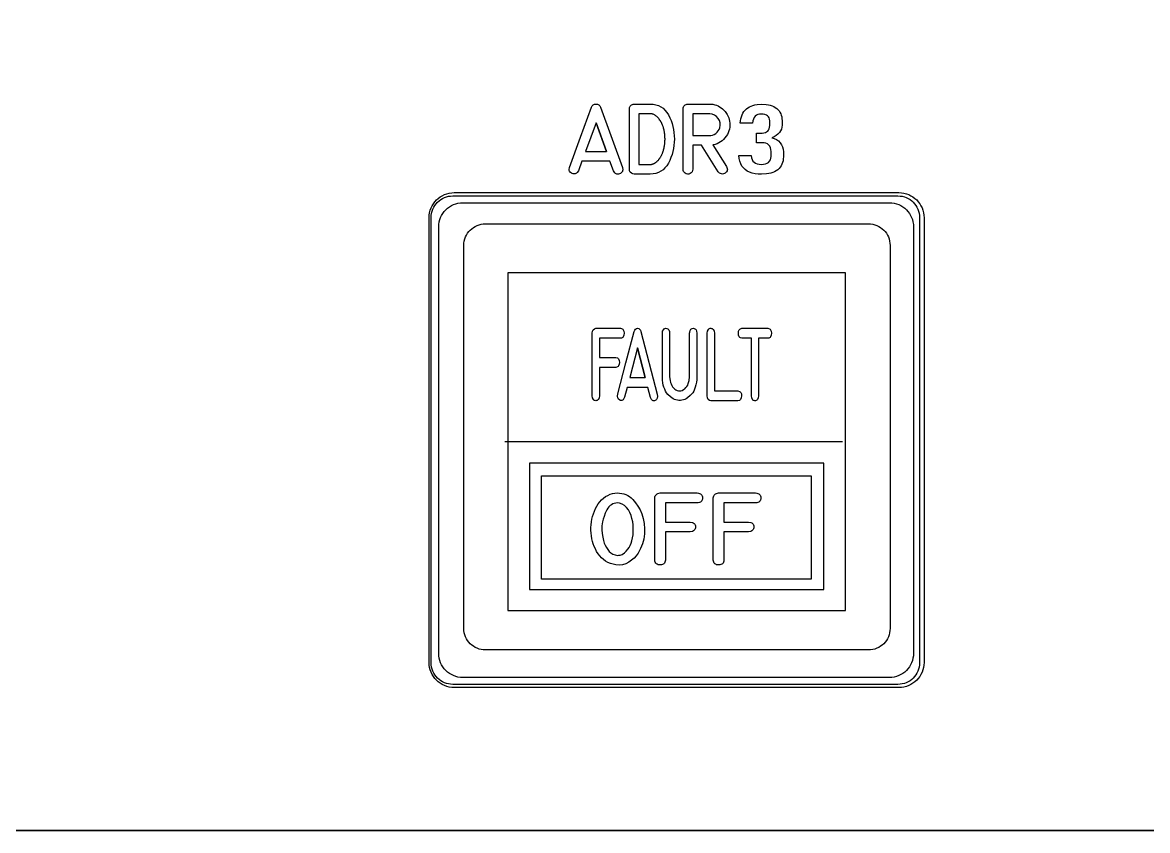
# Model space of a CAD drawing. Extents: x 214 to 359, y 82 to 686.
# Drawn here: x 256.1 to 309.4, y 488.4 to 526.7 of the extents above; entities that cross this region are included whole.
import ezdxf

# ---------------------------------------------------------------- set-up
doc = ezdxf.new("R2010")
doc.units = 0
for name, color, linetype in [('_BACKPANEL', 5, 'CONTINUOUS'), ('_ENGRAVING', 105, 'CONTINUOUS'), ('_LABELS', 30, 'CONTINUOUS'), ('_TOPLAYER', 1, 'CONTINUOUS')]:
    doc.layers.add(name, color=color, linetype=linetype)

msp = doc.modelspace()

# ---------------------------------------------------------------- linework, layer by layer
at = {"layer": '_BACKPANEL'}
for points in [[(214.375, 621.401), (214.375, 616.651), (214.375, 607.151), (214.375, 597.651), (214.375, 578.651), (214.375, 497.901), (214.375, 488.401), (359.375, 488.401), (359.375, 497.901), (359.375, 578.651), (359.375, 597.651), (359.375, 607.151), (359.375, 616.651), (359.375, 621.401)], [(276.513, 518.476), (297.608, 518.476), (297.714, 518.47), (297.816, 518.455), (297.915, 518.43), (298.009, 518.395), (298.099, 518.352), (298.184, 518.301), (298.263, 518.242), (298.336, 518.175), (298.402, 518.102), (298.461, 518.023), (298.512, 517.939), (298.555, 517.849), (298.59, 517.754), (298.615, 517.656), (298.63, 517.553), (298.636, 517.448), (298.636, 496.353), (298.63, 496.248), (298.615, 496.145), (298.59, 496.047), (298.555, 495.952), (298.512, 495.863), (298.461, 495.778), (298.402, 495.699), (298.336, 495.626), (298.263, 495.56), (298.184, 495.501), (298.099, 495.449), (298.009, 495.406), (297.915, 495.372), (297.816, 495.346), (297.714, 495.331), (297.608, 495.326), (276.513, 495.326), (276.408, 495.331), (276.305, 495.346), (276.207, 495.372), (276.112, 495.406), (276.023, 495.449), (275.938, 495.501), (275.859, 495.56), (275.786, 495.626), (275.72, 495.699), (275.661, 495.778), (275.609, 495.863), (275.566, 495.952), (275.532, 496.047), (275.507, 496.145), (275.491, 496.248), (275.486, 496.353), (275.486, 517.448), (275.491, 517.553), (275.507, 517.656), (275.532, 517.754), (275.566, 517.849), (275.609, 517.939), (275.661, 518.023), (275.72, 518.102), (275.786, 518.175), (275.859, 518.242), (275.938, 518.301), (276.023, 518.352), (276.112, 518.395), (276.207, 518.43), (276.305, 518.455), (276.408, 518.47)]]:
    msp.add_lwpolyline(points, close=True, dxfattribs=at)
at = {"layer": '_ENGRAVING'}
for points in [[(282.045, 519.823), (282.566, 521.252), (283.089, 522.68), (283.123, 522.745), (283.17, 522.791), (283.229, 522.82), (283.303, 522.829), (283.376, 522.821), (283.436, 522.793), (283.483, 522.746), (283.517, 522.68), (284.56, 519.815), (284.57, 519.711), (284.563, 519.666), (284.55, 519.627), (284.528, 519.593), (284.5, 519.563), (284.464, 519.539), (284.42, 519.52), (284.374, 519.508), (284.331, 519.504), (284.291, 519.508), (284.253, 519.521), (284.218, 519.542), (284.186, 519.572), (284.129, 519.656), (283.961, 520.12), (282.636, 520.12), (282.473, 519.667), (282.415, 519.583), (282.382, 519.553), (282.347, 519.532), (282.308, 519.519), (282.267, 519.516), (282.223, 519.52), (282.177, 519.534), (282.133, 519.554), (282.097, 519.578), (282.068, 519.607), (282.048, 519.641), (282.035, 519.68), (282.031, 519.723)], [(285.108, 522.829), (285.875, 522.829), (286.013, 522.821), (286.142, 522.797), (286.263, 522.757), (286.374, 522.7), (286.477, 522.627), (286.57, 522.538), (286.655, 522.432), (286.73, 522.311), (286.797, 522.18), (286.855, 522.045), (286.904, 521.907), (286.944, 521.766), (286.975, 521.622), (286.997, 521.475), (287.011, 521.324), (287.015, 521.17), (287.011, 521.016), (286.997, 520.865), (286.975, 520.718), (286.944, 520.573), (286.904, 520.432), (286.854, 520.295), (286.796, 520.16), (286.73, 520.029), (286.654, 519.907), (286.569, 519.802), (286.476, 519.713), (286.373, 519.64), (286.262, 519.583), (286.142, 519.543), (286.013, 519.518), (285.875, 519.51), (285.108, 519.51), (285.112, 519.51), (285.108, 519.51), (285.05, 519.52), (284.976, 519.549), (284.923, 519.595), (284.892, 519.659), (284.882, 519.74), (284.881, 519.74), (284.882, 522.603), (284.881, 522.616), (284.887, 522.658), (284.901, 522.698), (284.922, 522.734), (284.951, 522.767), (284.986, 522.794), (285.024, 522.814), (285.065, 522.826), (285.11, 522.829)], [(289.485, 519.862), (289.52, 519.774), (289.525, 519.733), (289.522, 519.693), (289.511, 519.656), (289.491, 519.62), (289.426, 519.554), (289.386, 519.531), (289.342, 519.517), (289.296, 519.512), (289.246, 519.517), (289.199, 519.53), (289.158, 519.551), (289.124, 519.58), (289.097, 519.617), (288.295, 520.88), (287.889, 520.88), (287.889, 519.739), (287.881, 519.673), (287.857, 519.617), (287.816, 519.571), (287.76, 519.535), (287.697, 519.513), (287.636, 519.51), (287.577, 519.525), (287.519, 519.559), (287.48, 519.595), (287.452, 519.637), (287.436, 519.685), (287.43, 519.739), (287.43, 522.603), (287.434, 522.648), (287.446, 522.69), (287.467, 522.728), (287.496, 522.763), (287.531, 522.792), (287.569, 522.813), (287.612, 522.825), (287.658, 522.829), (288.668, 522.829), (288.844, 522.815), (288.928, 522.797), (289.008, 522.772), (289.086, 522.739), (289.161, 522.7), (289.232, 522.653), (289.301, 522.599), (289.422, 522.475), (289.518, 522.337), (289.589, 522.182), (289.634, 522.013), (289.647, 521.918), (289.65, 521.825), (289.644, 521.734), (289.628, 521.644), (289.603, 521.556), (289.569, 521.469), (289.525, 521.384), (289.472, 521.3), (289.413, 521.222), (289.348, 521.151), (289.279, 521.088), (289.205, 521.034), (289.126, 520.988), (289.042, 520.949), (288.954, 520.919), (288.862, 520.898), (288.831, 520.893)], [(291.156, 522.819), (291.373, 522.806), (291.471, 522.79), (291.563, 522.768), (291.649, 522.739), (291.728, 522.705), (291.8, 522.663), (291.866, 522.615), (291.925, 522.562), (291.977, 522.503), (292.02, 522.439), (292.056, 522.37), (292.083, 522.296), (292.103, 522.216), (292.115, 522.131), (292.119, 522.041), (292.119, 521.822), (292.111, 521.728), (292.087, 521.639), (292.046, 521.555), (291.99, 521.475), (291.919, 521.402), (291.835, 521.337), (291.737, 521.28), (291.627, 521.231), (291.751, 521.195), (291.861, 521.144), (291.956, 521.078), (292.036, 520.997), (292.1, 520.903), (292.147, 520.798), (292.174, 520.683), (292.184, 520.556), (292.184, 520.33), (292.179, 520.234), (292.167, 520.144), (292.145, 520.059), (292.116, 519.979), (292.077, 519.906), (292.031, 519.837), (291.976, 519.775), (291.912, 519.718), (291.841, 519.667), (291.762, 519.623), (291.677, 519.586), (291.586, 519.555), (291.487, 519.531), (291.382, 519.514), (291.151, 519.501), (291.15, 519.501), (290.987, 519.507), (290.837, 519.525), (290.7, 519.555), (290.575, 519.597), (290.465, 519.652), (290.368, 519.72), (290.284, 519.8), (290.214, 519.892), (290.158, 519.998), (290.115, 520.116), (290.085, 520.247), (290.069, 520.391), (290.656, 520.391), (290.671, 520.287), (290.7, 520.199), (290.741, 520.125), (290.795, 520.066), (290.862, 520.022), (290.941, 519.991), (291.033, 519.972), (291.137, 519.966), (291.24, 519.972), (291.331, 519.99), (291.409, 520.021), (291.476, 520.064), (291.529, 520.12), (291.567, 520.184), (291.589, 520.259), (291.597, 520.344), (291.597, 520.581), (291.59, 520.675), (291.569, 520.757), (291.535, 520.828), (291.487, 520.887), (291.426, 520.935), (291.354, 520.969), (291.271, 520.99), (291.177, 520.997), (290.9, 520.997), (290.9, 521.455), (291.177, 521.455), (291.257, 521.461), (291.327, 521.477), (291.388, 521.505), (291.438, 521.545), (291.48, 521.595), (291.509, 521.655), (291.527, 521.725), (291.533, 521.804), (291.533, 522.032), (291.526, 522.105), (291.507, 522.168), (291.475, 522.223), (291.43, 522.269), (291.375, 522.306), (291.309, 522.333), (291.231, 522.349), (291.142, 522.354), (291.055, 522.347), (290.976, 522.328), (290.908, 522.296), (290.849, 522.251), (290.802, 522.192), (290.764, 522.117), (290.736, 522.028), (290.717, 521.922), (290.134, 521.922), (290.147, 522.032), (290.166, 522.135), (290.193, 522.23), (290.226, 522.318), (290.267, 522.399), (290.314, 522.472), (290.368, 522.539), (290.43, 522.598), (290.497, 522.649), (290.572, 522.694), (290.653, 522.732), (290.74, 522.764), (290.834, 522.788), (290.935, 522.805)], [(285.875, 519.967), (285.881, 519.967), (285.889, 519.967), (285.895, 519.968), (285.902, 519.969), (285.91, 519.97), (285.919, 519.971), (285.925, 519.971), (285.933, 519.972), (285.94, 519.973), (285.948, 519.974), (285.961, 519.977), (285.967, 519.979), (285.976, 519.983), (285.983, 519.984), (285.992, 519.987), (285.998, 519.988), (286.006, 519.992), (286.021, 519.998), (286.037, 520.005), (286.044, 520.007), (286.052, 520.011), (286.065, 520.019), (286.081, 520.027), (286.088, 520.031), (286.096, 520.037), (286.111, 520.047), (286.118, 520.051), (286.127, 520.056), (286.133, 520.061), (286.141, 520.068), (286.148, 520.072), (286.156, 520.077), (286.172, 520.09), (286.185, 520.103), (286.192, 520.11), (286.2, 520.118), (286.207, 520.124), (286.215, 520.133), (286.229, 520.146), (286.236, 520.152), (286.244, 520.16), (286.25, 520.167), (286.259, 520.176), (286.272, 520.193), (286.286, 520.21), (286.299, 520.228), (286.306, 520.237), (286.314, 520.246), (286.32, 520.256), (286.327, 520.265), (286.333, 520.276), (286.34, 520.287), (286.353, 520.306), (286.359, 520.317), (286.366, 520.327), (286.372, 520.338), (286.379, 520.348), (286.389, 520.369), (286.394, 520.381), (286.402, 520.394), (286.407, 520.404), (286.415, 520.416), (286.419, 520.428), (286.425, 520.441), (286.436, 520.465), (286.447, 520.491), (286.451, 520.503), (286.457, 520.517), (286.461, 520.53), (286.467, 520.544), (286.475, 520.57), (286.479, 520.583), (286.485, 520.598), (286.493, 520.625), (286.503, 520.653), (286.505, 520.667), (286.509, 520.682), (286.512, 520.696), (286.517, 520.711), (286.52, 520.723), (286.524, 520.739), (286.529, 520.77), (286.531, 520.783), (286.535, 520.799), (286.537, 520.812), (286.54, 520.828), (286.545, 520.859), (286.547, 520.873), (286.551, 520.889), (286.555, 520.92), (286.555, 520.934), (286.558, 520.951), (286.561, 520.982), (286.563, 521.013), (286.564, 521.045), (286.566, 521.076), (286.567, 521.091), (286.569, 521.108), (286.57, 521.122), (286.571, 521.139), (286.571, 521.154), (286.571, 521.17), (286.571, 521.185), (286.571, 521.201), (286.57, 521.216), (286.569, 521.233), (286.569, 521.248), (286.569, 521.264), (286.566, 521.296), (286.564, 521.325), (286.561, 521.359), (286.56, 521.389), (286.556, 521.419), (286.554, 521.434), (286.553, 521.45), (286.547, 521.481), (286.543, 521.495), (286.542, 521.51), (286.537, 521.541), (286.532, 521.572), (286.524, 521.601), (286.519, 521.629), (286.514, 521.642), (286.511, 521.658), (286.506, 521.671), (286.503, 521.687), (286.494, 521.714), (286.486, 521.742), (286.481, 521.754), (286.477, 521.768), (286.467, 521.795), (286.457, 521.821), (286.451, 521.834), (286.447, 521.847), (286.441, 521.859), (286.436, 521.872), (286.425, 521.896), (286.415, 521.919), (286.403, 521.943), (286.397, 521.953), (286.392, 521.964), (286.379, 521.987), (286.366, 522.008), (286.359, 522.018), (286.353, 522.029), (286.34, 522.048), (286.333, 522.058), (286.329, 522.068), (286.301, 522.105), (286.275, 522.141), (286.246, 522.173), (286.216, 522.204), (286.189, 522.231), (286.158, 522.256), (286.127, 522.28), (286.096, 522.301), (286.067, 522.319), (286.037, 522.334), (286.006, 522.345), (285.976, 522.356), (285.961, 522.36), (285.948, 522.366), (285.919, 522.371), (285.889, 522.372), (285.881, 522.372), (285.875, 522.372), (285.338, 522.372), (285.338, 519.967)], [(288.668, 521.335), (288.749, 521.341), (288.828, 521.36), (288.903, 521.392), (288.975, 521.436), (289.039, 521.49), (289.092, 521.552), (289.134, 521.621), (289.164, 521.698), (289.188, 521.82), (289.185, 521.936), (289.153, 522.046), (289.094, 522.15), (289.014, 522.239), (288.92, 522.306), (288.812, 522.351), (288.691, 522.372), (287.889, 522.372), (287.889, 521.335)], [(283.796, 520.575), (283.301, 521.936), (282.803, 520.575)], [(283.301, 521.936), (283.796, 520.575)], [(276.582, 518.629), (297.657, 518.629), (297.779, 518.623), (297.898, 518.605), (298.012, 518.576), (298.121, 518.536), (298.225, 518.486), (298.324, 518.426), (298.415, 518.358), (298.5, 518.281), (298.576, 518.196), (298.645, 518.105), (298.704, 518.007), (298.754, 517.903), (298.794, 517.793), (298.824, 517.679), (298.841, 517.56), (298.848, 517.438), (298.848, 496.363), (298.841, 496.241), (298.824, 496.122), (298.794, 496.008), (298.754, 495.899), (298.704, 495.794), (298.645, 495.696), (298.576, 495.605), (298.5, 495.52), (298.415, 495.443), (298.324, 495.375), (298.225, 495.316), (298.121, 495.266), (298.012, 495.226), (297.898, 495.196), (297.779, 495.178), (297.657, 495.172), (276.582, 495.172), (276.46, 495.178), (276.341, 495.196), (276.227, 495.226), (276.117, 495.266), (276.013, 495.316), (275.915, 495.375), (275.823, 495.443), (275.739, 495.52), (275.662, 495.605), (275.594, 495.696), (275.534, 495.794), (275.484, 495.899), (275.444, 496.008), (275.415, 496.122), (275.397, 496.241), (275.391, 496.363), (275.391, 517.438), (275.397, 517.56), (275.415, 517.679), (275.444, 517.793), (275.484, 517.903), (275.534, 518.007), (275.594, 518.105), (275.662, 518.196), (275.739, 518.281), (275.823, 518.358), (275.915, 518.426), (276.013, 518.486), (276.117, 518.536), (276.227, 518.576), (276.341, 518.605), (276.46, 518.623)], [(276.99, 518.151), (297.206, 518.151), (297.323, 518.145), (297.436, 518.127), (297.546, 518.099), (297.651, 518.061), (297.751, 518.013), (297.845, 517.956), (297.933, 517.89), (298.014, 517.817), (298.087, 517.736), (298.153, 517.648), (298.21, 517.554), (298.258, 517.454), (298.296, 517.349), (298.324, 517.239), (298.342, 517.126), (298.348, 517.009), (298.348, 496.793), (298.342, 496.676), (298.324, 496.562), (298.296, 496.452), (298.258, 496.347), (298.21, 496.247), (298.153, 496.153), (298.087, 496.065), (298.014, 495.984), (297.933, 495.911), (297.845, 495.845), (297.751, 495.788), (297.651, 495.74), (297.546, 495.702), (297.436, 495.674), (297.323, 495.656), (297.206, 495.651), (276.99, 495.651), (276.873, 495.656), (276.759, 495.674), (276.649, 495.702), (276.544, 495.74), (276.444, 495.788), (276.35, 495.845), (276.262, 495.911), (276.181, 495.984), (276.108, 496.065), (276.042, 496.153), (275.985, 496.247), (275.937, 496.347), (275.899, 496.452), (275.871, 496.562), (275.853, 496.676), (275.848, 496.793), (275.848, 517.009), (275.853, 517.126), (275.871, 517.239), (275.899, 517.349), (275.937, 517.454), (275.985, 517.554), (276.042, 517.648), (276.108, 517.736), (276.181, 517.817), (276.262, 517.89), (276.35, 517.956), (276.444, 518.013), (276.544, 518.061), (276.649, 518.099), (276.759, 518.127), (276.873, 518.145)]]:
    msp.add_lwpolyline(points, close=True, dxfattribs=at)
at = {"layer": '_LABELS'}
for points in [[(295.118, 498.83), (295.118, 514.832), (279.118, 514.832), (279.118, 498.83)], [(283.118, 509.005), (283.118, 511.965), (283.137, 512.063), (283.172, 512.135), (283.223, 512.182), (283.29, 512.203), (284.464, 512.203), (284.504, 512.196), (284.538, 512.182), (284.567, 512.161), (284.59, 512.135), (284.622, 512.063), (284.633, 511.966), (284.622, 511.869), (284.59, 511.798), (284.566, 511.772), (284.536, 511.752), (284.502, 511.739), (284.462, 511.732), (283.459, 511.732), (283.459, 510.814), (284.241, 510.814), (284.314, 510.794), (284.343, 510.774), (284.367, 510.749), (284.399, 510.68), (284.411, 510.587), (284.401, 510.494), (284.369, 510.421), (284.346, 510.393), (284.316, 510.371), (284.241, 510.342), (283.459, 510.342), (283.459, 509.005), (283.444, 508.904), (283.412, 508.831), (283.389, 508.805), (283.362, 508.786), (283.331, 508.775), (283.295, 508.77), (283.259, 508.773), (283.227, 508.784), (283.199, 508.802), (283.175, 508.827), (283.138, 508.901)], [(284.332, 509.091), (284.72, 510.57), (285.11, 512.049), (285.135, 512.116), (285.17, 512.164), (285.214, 512.193), (285.269, 512.203), (285.323, 512.194), (285.368, 512.166), (285.403, 512.117), (285.429, 512.049), (286.206, 509.082), (286.213, 508.974), (286.198, 508.888), (286.161, 508.822), (286.134, 508.797), (286.102, 508.777), (286.068, 508.764), (286.035, 508.76), (286.005, 508.764), (285.977, 508.778), (285.927, 508.83), (285.885, 508.918), (285.76, 509.398), (284.772, 509.398), (284.651, 508.93), (284.608, 508.842), (284.583, 508.811), (284.557, 508.789), (284.528, 508.776), (284.497, 508.772), (284.465, 508.777), (284.43, 508.791), (284.37, 508.837), (284.334, 508.903), (284.321, 508.987)], [(288.079, 509.899), (288.079, 509.866), (288.074, 509.765), (288.058, 509.641), (288.036, 509.525), (288.008, 509.418), (287.973, 509.319), (287.932, 509.229), (287.884, 509.147), (287.83, 509.073), (287.77, 509.008), (287.641, 508.902), (287.575, 508.861), (287.508, 508.828), (287.44, 508.804), (287.371, 508.788), (287.301, 508.779), (287.229, 508.779), (287.158, 508.787), (287.089, 508.803), (287.021, 508.828), (286.954, 508.86), (286.826, 508.948), (286.704, 509.069), (286.648, 509.141), (286.598, 509.221), (286.556, 509.309), (286.52, 509.405), (286.491, 509.508), (286.469, 509.62), (286.453, 509.739), (286.445, 509.866), (286.445, 509.899), (286.445, 511.969), (286.458, 512.059), (286.492, 512.134), (286.536, 512.182), (286.589, 512.204), (286.652, 512.198), (286.711, 512.17), (286.753, 512.122), (286.778, 512.055), (286.787, 511.969), (286.787, 509.899), (286.809, 509.719), (286.83, 509.637), (286.857, 509.562), (286.891, 509.493), (286.932, 509.43), (286.979, 509.373), (287.032, 509.322), (287.089, 509.281), (287.147, 509.252), (287.206, 509.235), (287.265, 509.231), (287.326, 509.239), (287.387, 509.26), (287.448, 509.293), (287.511, 509.339), (287.563, 509.389), (287.608, 509.445), (287.646, 509.508), (287.676, 509.577), (287.718, 509.731), (287.738, 509.899), (287.738, 511.969), (287.741, 512.014), (287.763, 512.103), (287.801, 512.164), (287.825, 512.183), (287.854, 512.196), (287.924, 512.2), (287.992, 512.178), (288.019, 512.158), (288.04, 512.132), (288.069, 512.062), (288.079, 511.969)], [(288.74, 508.765), (288.673, 508.785), (288.623, 508.83), (288.587, 508.901), (288.568, 508.998), (288.568, 511.965), (288.589, 512.071), (288.625, 512.145), (288.649, 512.171), (288.677, 512.189), (288.709, 512.2), (288.745, 512.203), (288.781, 512.198), (288.812, 512.186), (288.839, 512.167), (288.862, 512.141), (288.895, 512.067), (288.91, 511.965), (288.91, 509.233), (290.029, 509.235), (290.104, 509.21), (290.134, 509.189), (290.158, 509.161), (290.189, 509.089), (290.199, 508.994), (290.188, 508.9), (290.155, 508.83), (290.131, 508.804), (290.102, 508.785), (290.028, 508.765)], [(290.665, 509.002), (290.665, 511.73), (290.22, 511.73), (290.146, 511.752), (290.116, 511.772), (290.093, 511.798), (290.061, 511.87), (290.051, 511.966), (290.061, 512.062), (290.093, 512.134), (290.117, 512.161), (290.146, 512.181), (290.22, 512.203), (291.45, 512.203), (291.524, 512.182), (291.552, 512.161), (291.576, 512.135), (291.608, 512.063), (291.618, 511.966), (291.608, 511.869), (291.577, 511.798), (291.553, 511.771), (291.524, 511.751), (291.49, 511.738), (291.45, 511.73), (291.007, 511.73), (291.007, 509.002), (290.985, 508.898), (290.948, 508.824), (290.924, 508.798), (290.896, 508.78), (290.864, 508.77), (290.828, 508.767), (290.792, 508.771), (290.761, 508.783), (290.734, 508.801), (290.712, 508.827), (290.679, 508.9)], [(285.636, 509.869), (285.268, 511.279), (284.897, 509.869)], [(285.268, 511.279), (285.636, 509.869)], [(280.145, 505.814), (280.145, 505.672), (280.145, 499.814), (294.091, 499.814), (294.091, 505.814)], [(280.716, 505.216), (293.502, 505.216), (293.502, 500.314), (280.716, 500.314)], [(285.469, 503.415), (285.539, 503.182), (285.584, 502.944), (285.602, 502.702), (285.595, 502.456), (285.561, 502.212), (285.5, 501.98), (285.413, 501.759), (285.298, 501.548), (285.21, 501.425), (285.107, 501.312), (284.99, 501.208), (284.858, 501.114), (284.715, 501.04), (284.564, 500.994), (284.406, 500.977), (284.241, 500.989), (284.108, 501.017), (283.983, 501.055), (283.866, 501.105), (283.756, 501.165), (283.655, 501.237), (283.562, 501.319), (283.477, 501.412), (283.4, 501.516), (283.331, 501.628), (283.27, 501.742), (283.216, 501.859), (283.171, 501.98), (283.133, 502.104), (283.103, 502.23), (283.08, 502.36), (283.066, 502.493), (283.059, 502.627), (283.06, 502.76), (283.068, 502.893), (283.084, 503.024), (283.107, 503.155), (283.138, 503.285), (283.223, 503.542), (283.277, 503.665), (283.338, 503.779), (283.407, 503.885), (283.483, 503.982), (283.567, 504.071), (283.658, 504.151), (283.757, 504.222), (283.862, 504.284), (283.971, 504.334), (284.081, 504.369), (284.195, 504.39), (284.31, 504.397), (284.419, 504.393), (284.523, 504.378), (284.622, 504.354), (284.715, 504.32), (284.804, 504.276), (284.887, 504.223), (284.966, 504.16), (285.039, 504.088), (285.172, 503.93), (285.288, 503.765), (285.387, 503.593)], [(284.325, 503.924), (284.244, 503.918), (284.168, 503.903), (284.097, 503.877), (284.032, 503.841), (283.971, 503.795), (283.916, 503.738), (283.865, 503.671), (283.82, 503.593), (283.742, 503.434), (283.68, 503.287), (283.634, 503.152), (283.603, 503.029), (283.58, 502.841), (283.578, 502.617), (283.601, 502.377), (283.654, 502.139), (283.692, 502.024), (283.738, 501.915), (283.792, 501.812), (283.855, 501.714), (283.927, 501.627), (284.01, 501.557), (284.103, 501.502), (284.207, 501.463), (284.329, 501.441), (284.387, 501.442), (284.443, 501.449), (284.497, 501.465), (284.548, 501.488), (284.645, 501.556), (284.731, 501.64), (284.806, 501.727), (284.87, 501.816), (284.923, 501.908), (284.967, 502.012), (285.004, 502.13), (285.033, 502.264), (285.054, 502.412), (285.067, 502.568), (285.068, 502.724), (285.059, 502.88), (285.038, 503.035), (285.006, 503.187), (284.962, 503.331), (284.905, 503.467), (284.836, 503.596), (284.753, 503.709), (284.654, 503.8), (284.539, 503.868), (284.408, 503.914)], [(286.081, 501.218), (286.081, 504.16), (286.093, 504.212), (286.11, 504.258), (286.133, 504.297), (286.162, 504.33), (286.197, 504.356), (286.238, 504.376), (286.339, 504.397), (288.094, 504.397), (288.153, 504.39), (288.204, 504.376), (288.247, 504.356), (288.283, 504.329), (288.31, 504.297), (288.33, 504.258), (288.342, 504.213), (288.346, 504.161), (288.342, 504.11), (288.33, 504.065), (288.31, 504.027), (288.282, 503.994), (288.246, 503.968), (288.202, 503.949), (288.15, 503.936), (288.09, 503.929), (286.591, 503.929), (286.591, 503.016), (287.76, 503.016), (287.87, 502.996), (287.913, 502.977), (287.949, 502.951), (287.977, 502.92), (287.997, 502.883), (288.009, 502.84), (288.014, 502.791), (288.011, 502.741), (287.999, 502.697), (287.98, 502.659), (287.952, 502.626), (287.917, 502.598), (287.873, 502.576), (287.76, 502.547), (286.591, 502.547), (286.591, 501.218), (286.583, 501.164), (286.569, 501.117), (286.548, 501.077), (286.52, 501.044), (286.486, 501.019), (286.446, 501), (286.399, 500.989), (286.345, 500.984), (286.291, 500.987), (286.243, 500.998), (286.201, 501.015), (286.166, 501.041), (286.136, 501.074), (286.112, 501.114), (286.093, 501.162)], [(288.853, 501.218), (288.853, 504.16), (288.865, 504.212), (288.882, 504.258), (288.905, 504.297), (288.934, 504.33), (288.969, 504.356), (289.01, 504.376), (289.111, 504.397), (290.866, 504.397), (290.925, 504.39), (290.976, 504.376), (291.019, 504.356), (291.055, 504.329), (291.082, 504.297), (291.102, 504.258), (291.114, 504.213), (291.118, 504.161), (291.114, 504.11), (291.102, 504.065), (291.082, 504.027), (291.054, 503.994), (291.018, 503.968), (290.974, 503.949), (290.922, 503.936), (290.862, 503.929), (289.363, 503.929), (289.363, 503.016), (290.532, 503.016), (290.642, 502.996), (290.685, 502.977), (290.721, 502.951), (290.749, 502.92), (290.769, 502.883), (290.781, 502.84), (290.786, 502.791), (290.783, 502.741), (290.771, 502.697), (290.752, 502.659), (290.724, 502.626), (290.688, 502.598), (290.645, 502.576), (290.532, 502.547), (289.363, 502.547), (289.363, 501.218), (289.355, 501.164), (289.341, 501.117), (289.32, 501.077), (289.292, 501.044), (289.258, 501.019), (289.218, 501), (289.171, 500.989), (289.117, 500.984), (289.063, 500.987), (289.015, 500.998), (288.973, 501.015), (288.937, 501.041), (288.907, 501.074), (288.883, 501.114), (288.865, 501.162)]]:
    msp.add_lwpolyline(points, close=True, dxfattribs=at)
msp.add_lwpolyline([(278.979, 506.831), (294.979, 506.831)], dxfattribs=at)
at = {"layer": '_TOPLAYER'}
msp.add_lwpolyline([(278.063, 517.155), (296.213, 517.155), (296.318, 517.149), (296.42, 517.134), (296.518, 517.109), (296.613, 517.074), (296.702, 517.031), (296.787, 516.98), (296.866, 516.921), (296.939, 516.855), (297.005, 516.782), (297.064, 516.703), (297.115, 516.619), (297.158, 516.529), (297.192, 516.435), (297.217, 516.336), (297.233, 516.234), (297.238, 516.129), (297.238, 497.98), (297.233, 497.875), (297.217, 497.773), (297.192, 497.674), (297.158, 497.58), (297.115, 497.49), (297.064, 497.406), (297.005, 497.327), (296.939, 497.254), (296.866, 497.188), (296.787, 497.129), (296.702, 497.078), (296.613, 497.035), (296.518, 497.001), (296.42, 496.975), (296.318, 496.96), (296.213, 496.955), (278.063, 496.955), (277.958, 496.96), (277.856, 496.975), (277.758, 497.001), (277.664, 497.035), (277.574, 497.078), (277.489, 497.129), (277.411, 497.188), (277.338, 497.254), (277.272, 497.327), (277.213, 497.406), (277.162, 497.49), (277.118, 497.58), (277.084, 497.674), (277.059, 497.773), (277.043, 497.875), (277.038, 497.98), (277.038, 516.129), (277.043, 516.234), (277.059, 516.336), (277.084, 516.435), (277.118, 516.529), (277.162, 516.619), (277.213, 516.703), (277.272, 516.782), (277.338, 516.855), (277.411, 516.921), (277.489, 516.98), (277.574, 517.031), (277.664, 517.074), (277.758, 517.109), (277.856, 517.134), (277.958, 517.149)], close=True, dxfattribs=at)
msp.add_lwpolyline([(357.095, 488.401), (216.696, 488.401)], dxfattribs=at)

doc.saveas('drawing.dxf')
